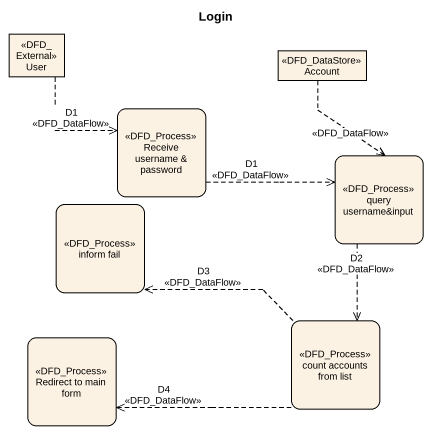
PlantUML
@startuml
title Login
hide empty description
state User <<DFD_External>>
state Account <<DFD_DataStore>>
state "Receive username & password" as Receive_username_password <<DFD_Process>>
state "query username&input" as query_username_input <<DFD_Process>>
state "inform fail" as inform_fail <<DFD_Process>>
state "Redirect to main form" as Redirect_to_main_form <<DFD_Process>>
state "count accounts from list" as count_accounts_from_list <<DFD_Process>>
User -[dashed]-> Receive_username_password : D1\n<<DFD_DataFlow>>
Account -[dashed]-> query_username_input : <<DFD_DataFlow>>
Receive_username_password -right[dashed]-> query_username_input : D1\n<<DFD_DataFlow>>
query_username_input -[dashed]-> count_accounts_from_list : D2\n<<DFD_DataFlow>>
count_accounts_from_list -left[dashed]-> inform_fail : D3\n<<DFD_DataFlow>>
count_accounts_from_list -left[dashed]-> Redirect_to_main_form : D4\n<<DFD_DataFlow>>
@enduml
